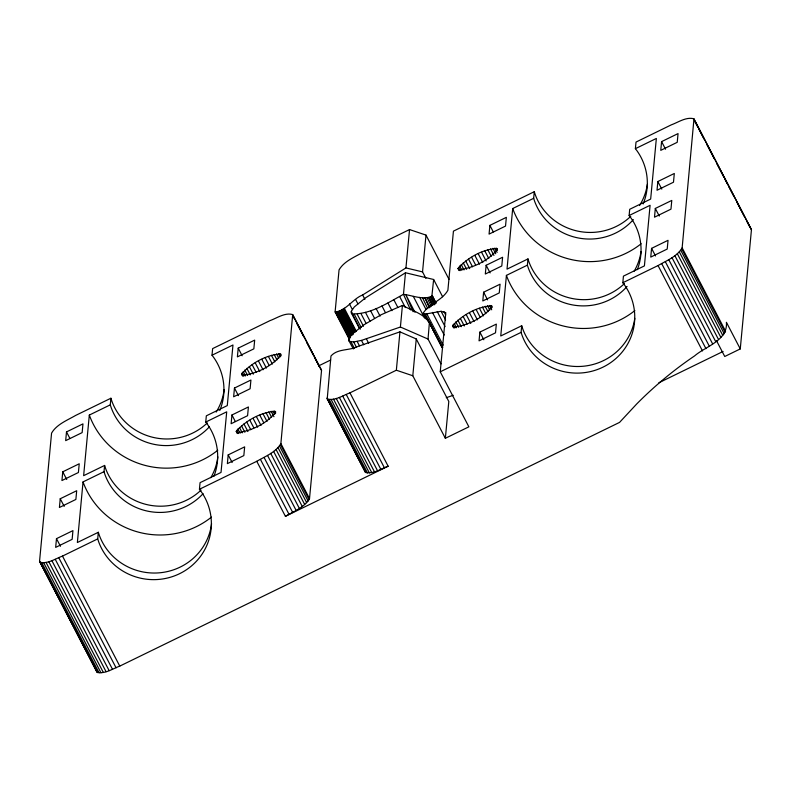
<?xml version="1.0" encoding="UTF-8"?>
<svg xmlns="http://www.w3.org/2000/svg" width="791" height="791" viewBox="0 0 791 791"><rect width="100%" height="100%" fill="white"/><g stroke="black" fill="none" stroke-linecap="round" stroke-linejoin="round"><path stroke-width="1.19" d="M359.282 328.196L351.303 312.87L351.303 311.347L354.299 306.938L365.442 297.9L405.486 272.757L433.636 279.49L442.614 296.744M716.438 340.535L724.744 356.494L740.267 348.92L726.415 322.313C727.938 340.545 705.71 346.27 694.587 355.901A390.21 379.057 5.4 0 0 636.617 404.063L619.561 422.394L119.767 666.111C112.688 668.692 104.699 674.416 97.026 672.182L39.55 561.323L51.573 433.122C56.645 424.342 67.225 420.318 75.679 415.413L110.898 398.239L111.808 401.037A58.04 56.379 5.4 0 0 207.361 422.878M56.487 538.661L55.667 547.382L72.139 539.353L72.95 530.623L56.487 538.661L60.462 546.284M60.235 498.755L59.414 507.486L75.877 499.447L76.697 490.717L60.235 498.755L64.2 506.378M62.756 471.812L61.935 480.542L78.408 472.514L79.229 463.783L62.756 471.812L66.731 479.445M66.503 431.916L65.683 440.636L82.145 432.608L82.966 423.877L66.503 431.916L69.905 438.451M110.898 398.239L110.285 404.844L89.314 415.067L83.638 475.668L104.6 465.444L104.017 471.683L83.045 481.907L77.37 542.517L98.331 532.284L99.241 535.092A58.04 56.379 5.4 0 0 160.306 572.733A58.04 56.379 5.4 0 0 211.573 523.672M213.966 476.162A58.04 56.379 5.4 0 0 207.529 424.431L205.749 422.058L226.71 411.824L221.025 472.435L200.064 482.658L199.441 489.273L201.221 491.646A58.04 56.379 5.4 0 1 179.597 573.683A58.04 56.379 5.4 0 1 98.618 541.697L97.708 538.898L98.331 532.284M205.749 422.058L206.332 415.819L227.284 405.595L232.969 344.995L212.018 355.218L213.797 357.591A58.04 56.379 5.4 0 1 219.779 410.47M212.018 355.218L212.631 348.604L269.968 320.642C277.038 318.061 285.027 312.326 292.7 314.571L321.541 370.415L309.518 498.607C304.446 507.387 293.866 511.421 285.413 516.315L256.768 461.301L199.441 489.273M228.194 454.894L227.373 463.625L243.836 455.596L244.656 446.866L228.194 454.894L232.149 462.488M231.941 414.988L231.12 423.719L247.583 415.69L248.404 406.96L231.941 414.988L235.322 421.494M234.462 388.055L233.642 396.785L250.114 388.757L250.925 380.026L234.462 388.055L238.417 395.648M238.21 348.149L237.389 356.879L253.852 348.851L254.672 340.12L238.21 348.149L242.155 355.742M256.768 461.301C265.222 456.397 275.802 452.373 280.874 443.593L292.7 314.571M327.227 398.921C334.89 401.156 342.889 395.431 349.958 392.85L388.144 466.206C381.064 468.776 373.075 474.511 365.402 472.276L327.227 398.921L330.974 356.019C337.589 348.386 349.454 350.858 357.789 346.507L399.949 331.854L416.254 338.953L448.804 401.492L445.353 438.293L468.875 426.824L440.241 371.81L445.788 312.663L441.101 311.298L425.281 314.096L422.967 313.434C428.87 303.981 442.159 300.491 447.884 290.287L453.431 231.14L534.281 191.699L535.191 194.497A58.04 56.379 5.4 0 0 630.743 216.348M425.904 278.363L422.542 271.896L405.941 267.922L362.624 294.974C352.895 298.721 345.647 311.249 335.107 311.961L339.052 269.899C344.115 261.109 354.704 257.085 363.158 252.181L409.54 229.558L425.993 235.095L449.001 279.302M349.958 392.85L396.35 370.218L399.949 331.854M402.421 305.445L381.114 314.759L364.295 324.587L352.47 333.812L348.9 338.459L348.604 340.13L349.315 341.287L353.666 341.959L361.457 340.407L400.404 327.019L402.421 305.445C411.557 310.359 423.086 313.513 429.424 322.244L442.396 347.447L428.04 320.157L431.945 327.82M405.486 272.757L403.469 294.331L410.549 309.904M405.941 267.922L409.54 229.558M445.353 438.293L412.803 375.755L416.254 338.953M422.542 271.896L425.993 235.095M440.963 363.88L428.04 339.062L429.424 322.244M433.636 279.49L431.866 296.18C423.136 300.392 412.497 295.369 403.469 294.331C387.659 302.815 370.831 314.393 352.311 313.869L351.303 312.87M479.87 332.121L479.049 340.852L495.512 332.823L496.333 324.092L479.87 332.121L483.845 339.744M483.617 292.215L482.797 300.946L499.259 292.917L500.08 284.187L483.617 292.215L487.582 299.848M486.139 265.282L485.318 274.012L501.791 265.984L502.601 257.253L486.139 265.282L490.113 272.905M489.886 225.376L489.065 234.106L505.528 226.078L506.349 217.347L489.886 225.376L493.287 231.911M534.281 191.699L533.668 198.314L512.697 208.537L507.021 269.138L527.983 258.914L528.882 261.712A58.04 56.379 5.4 0 0 624.445 283.564M637.348 269.632A58.04 56.379 5.4 0 0 630.911 217.901L629.122 215.528L650.093 205.294L644.408 265.905L623.437 276.128L622.824 282.733L624.603 285.106A58.04 56.379 5.4 0 1 602.979 367.153A58.04 56.379 5.4 0 1 522.001 335.166L521.091 332.368L521.714 325.754L500.752 335.977L506.428 275.377L527.389 265.153L527.983 258.914M629.122 215.528L629.705 209.289L650.667 199.065L656.352 138.455L635.391 148.678L637.18 151.051A58.04 56.379 5.4 0 1 643.162 203.94M635.391 148.678L636.013 142.073L671.233 124.889C678.312 122.308 686.301 116.584 693.974 118.818L751.45 229.677L740.267 348.92M651.576 248.364L650.756 257.095L667.218 249.056L668.039 240.326L651.576 248.364L655.521 255.948M655.314 208.458L654.503 217.189L670.966 209.15L671.786 200.43L655.314 208.458L659.269 216.052M657.845 181.525L657.024 190.255L673.487 182.217L674.308 173.486L657.845 181.525L661.79 189.108M661.583 141.619L660.772 150.349L677.234 142.311L678.055 133.59L661.583 141.619L665.538 149.202M622.824 282.733L658.043 265.558C666.497 260.654 677.076 256.63 682.149 247.85L693.974 118.818M241.631 373.995C251.103 363.227 266.409 354.635 280.775 354.061L281.112 354.734C272.371 366.144 256.581 373.797 242.323 375.339L241.631 373.995L242.768 376.17M236.252 431.352C245.724 420.585 261.03 411.992 275.387 411.419L275.733 412.091C266.982 423.511 251.202 431.164 236.934 432.697L236.252 431.352L237.389 433.537M458.029 268.426C467.491 257.668 482.797 249.066 497.163 248.503L497.509 249.175C488.769 260.585 472.969 268.228 458.711 269.771L458.029 268.426L459.166 270.611M452.65 325.793C462.112 315.026 477.418 306.433 491.784 305.86L492.131 306.532C483.38 317.952 467.59 325.595 453.332 327.138L452.65 325.793L453.787 327.968M318.486 365.956L330.638 360.024M39.748 562.154C47.42 564.388 55.41 558.654 62.489 556.083L97.708 538.898M440.241 371.81L521.091 332.368M285.413 516.315L388.144 466.206M658.903 382.755L723.103 351.441M446.262 397.705L453.213 395.292M396.35 370.218L412.803 375.755M400.404 327.019L428.04 339.062M750.481 228.312L751.252 228.846M320.573 369.051L321.344 369.585M682.149 247.85L725.584 331.221M39.55 561.323L97.026 672.182M694.172 119.649L751.45 229.677M694.903 121.557L697.741 127.005M698.878 129.18L703.98 138.989M706.808 144.437L714.184 158.596M717.022 164.044L723.824 177.115M724.961 179.29L727.799 184.738M728.926 186.923L734.038 196.722M736.866 202.17L744.242 216.329M747.08 221.777L749.908 227.225M681.763 248.967L725.199 332.398M680.814 250.332L724.269 333.812M679.321 251.924L722.806 335.463M677.314 253.703L720.838 337.322M674.842 255.612L718.426 339.339M671.984 257.619L715.637 341.494M668.781 259.666L712.622 343.877M665.34 261.702L709.369 346.29M661.731 263.68L705.958 348.653M658.043 265.558L702.477 350.917M496.264 248.127L497.401 250.302M494.83 248.067L497.104 252.428M492.902 248.325L495.739 253.773M490.539 248.898L493.95 255.434M487.81 249.748L491.221 256.284M484.794 250.876L488.769 258.499M481.571 252.23L486.109 260.951M478.239 253.782L482.777 262.503M474.897 255.493L479.435 264.204M471.634 257.293L475.599 264.926M468.539 259.151L472.514 266.775M490.885 305.494L492.022 307.669M489.451 305.435L491.715 309.795M465.721 261L469.686 268.633M487.523 305.692L489.797 310.052M463.239 262.8L466.641 269.335M485.16 306.255L487.998 311.703M461.183 264.481L464.02 269.929M482.431 307.116L485.832 313.651M459.601 266.013L461.865 270.374M458.543 267.338L460.243 270.611M479.415 308.233L483.38 315.866M476.192 309.597L480.157 317.221M472.86 311.15L477.398 319.861M469.518 312.85L474.046 321.571M466.245 314.66L470.783 323.371M463.16 316.519L467.135 324.142M460.342 318.368L464.307 325.991M457.86 320.157L461.262 326.693M455.804 321.848L458.642 327.296M454.222 323.381L456.486 327.731M453.154 324.705L454.855 327.968M443.978 311.674L445.659 314.907M441.101 311.298L445.59 319.93M436.068 303.002L432.133 295.448L435.9 303.101M434.615 303.309L431.224 296.773L434.892 304.555M437.225 311.535L445.086 326.643M432.707 305.079L428.791 297.554L432.301 305.286M429.988 307.481L424.915 297.742L429.335 307.778M432.43 312.396L444.226 335.048M419.714 297.357L425.914 309.271M426.814 313.849L443.098 345.133M425.281 314.096L442.693 347.536M429.543 323.104L442.456 347.911M426.784 318.951L427.901 321.097M424.114 314.106L426.922 319.505M422.967 313.434L425.776 318.822M413.327 296.407L424.569 318.002M414.988 312.297L405.931 294.905L413.09 311.713M399.692 296.625L405.387 307.58M393.918 299.908L397.913 307.57M387.946 303.022L391.94 310.685M381.944 305.909L385.365 312.475M376.091 308.47L380.075 316.133M362.624 294.974L364.898 299.354M370.534 310.636L374.519 318.298M365.442 312.336L370 321.097M355.653 299.542L357.928 303.922M360.953 313.543L366.085 323.4M357.206 314.215L363.474 326.258M349.474 303.981L352.331 309.459M354.299 314.324L361.141 327.454M366.381 338.845L368.665 343.225M351.303 311.347L352.45 313.533M352.311 313.869L360.291 329.194M361.457 340.407L363.741 344.787M344.263 308.183L356.237 331.172M343.719 308.619L355.693 331.607M343.067 309.083L355.04 332.072M342.335 309.558L354.309 332.546M341.534 310.032L353.508 333.021M357.176 341.455L359.46 345.835M340.694 310.487L353.231 334.573M339.833 310.922L352.381 335.008M338.993 311.308L351.53 335.394M338.172 311.644L350.71 335.73M353.666 341.959L356.514 347.427M337.411 311.921L350.522 337.095M336.739 312.119L349.84 337.302M336.155 312.247L349.83 338.528M335.691 312.297L349.365 338.578M351.016 341.9L354.437 348.465M335.107 311.961L349.404 339.517M348.604 340.13L353.31 348.95M346.29 394.571L384.475 467.916M342.721 396.093L380.906 469.439M339.349 397.379L377.534 470.734M336.244 398.407L374.43 471.752M292.897 315.401L321.541 370.415M292.492 315.115L294.173 318.348M296.981 323.746L303.724 336.689M306.532 342.078L313.266 355.03M314.393 357.186L318.882 365.818M333.495 399.139L371.681 472.484M331.172 399.564L369.357 472.909M329.323 399.673L367.508 473.018M327.998 399.455L366.184 472.8M327.029 398.091L365.402 472.276M279.866 353.686L281.003 355.871M278.432 353.636L280.133 356.899M276.514 353.893L278.778 358.244M274.151 354.457L276.988 359.905M271.422 355.307L274.823 361.853M268.396 356.434L272.371 364.058M265.173 357.799L269.148 365.422M261.841 359.351L266.379 368.062M258.499 361.052L263.037 369.763M255.236 362.861L259.774 371.572M252.151 364.71L256.116 372.343M274.487 411.053L275.624 413.228M273.053 410.994L274.754 414.266M249.323 366.569L253.298 374.192M271.125 411.251L273.963 416.699M246.851 368.359L250.253 374.894M268.772 411.814L271.6 417.262M244.785 370.05L247.623 375.498M266.043 412.675L269.444 419.21M280.874 443.593L309.518 498.607M243.203 371.572L245.477 375.933M280.498 444.71L309.133 499.724M242.145 372.907L243.846 376.17M263.017 413.802L266.992 421.425M279.549 446.084L308.183 501.099M278.046 447.676L306.69 502.69M259.794 415.156L263.769 422.78M276.039 449.446L304.683 504.46M256.462 416.709L261 425.429M273.577 451.364L302.211 506.378M253.12 418.419L257.658 427.13M270.71 453.372L299.344 508.386M249.857 420.219L253.822 427.842M267.516 455.418L296.15 510.432M246.762 422.078L250.737 429.701M264.065 457.455L292.71 512.469M243.944 423.927L247.909 431.55M260.457 459.433L289.101 514.447M241.463 425.726L244.874 432.262M239.406 427.407L242.244 432.855M237.824 428.94L240.088 433.3M236.766 430.264L238.467 433.537M62.489 556.083L119.767 666.111M58.811 557.793L116.089 667.822M55.251 559.316L112.52 669.344M51.87 560.611L109.148 670.639M48.775 561.63L106.053 671.658M46.026 562.371L103.305 672.399M43.703 562.797L100.971 672.825M41.844 562.895L99.122 672.923M40.519 562.688L97.797 672.716M433.053 330.005L441.418 346.418M431.866 296.18L435.188 302.785M430.185 297.238L434.002 304.95M427.031 297.723L431.303 306.532M422.473 297.624L427.733 308.599M533.668 198.314L534.568 201.112A58.04 56.379 5.4 0 0 633.354 219.591M527.389 265.153L528.299 267.951A58.04 56.379 5.4 0 0 627.085 286.441M521.714 325.754L522.614 328.552A58.04 56.379 5.4 0 0 583.056 366.263A58.04 56.379 5.4 0 0 634.797 318.358M110.285 404.844L111.195 407.642A58.04 56.379 5.4 0 0 209.358 426.824M104.6 465.444L105.51 468.252A58.04 56.379 5.4 0 0 201.062 490.094M104.017 471.683L104.916 474.481A58.04 56.379 5.4 0 0 203.079 493.663M211.484 517.096A81.255 78.932 5.4 0 1 83.035 481.917M217.762 450.267A81.265 78.942 5.4 0 1 89.314 415.067M634.866 310.566A81.255 78.932 5.4 0 1 506.408 275.387M641.145 243.737A81.265 78.942 5.4 0 1 512.697 208.537M217.851 456.832A58.04 56.379 5.4 0 1 210.811 477.715M224.15 389.617A58.04 56.379 5.4 0 1 216.161 412.081M647.364 184.303A58.04 56.379 5.4 0 1 639.543 205.551M641.066 251.518A58.04 56.379 5.4 0 1 634.194 271.175"/></g></svg>
